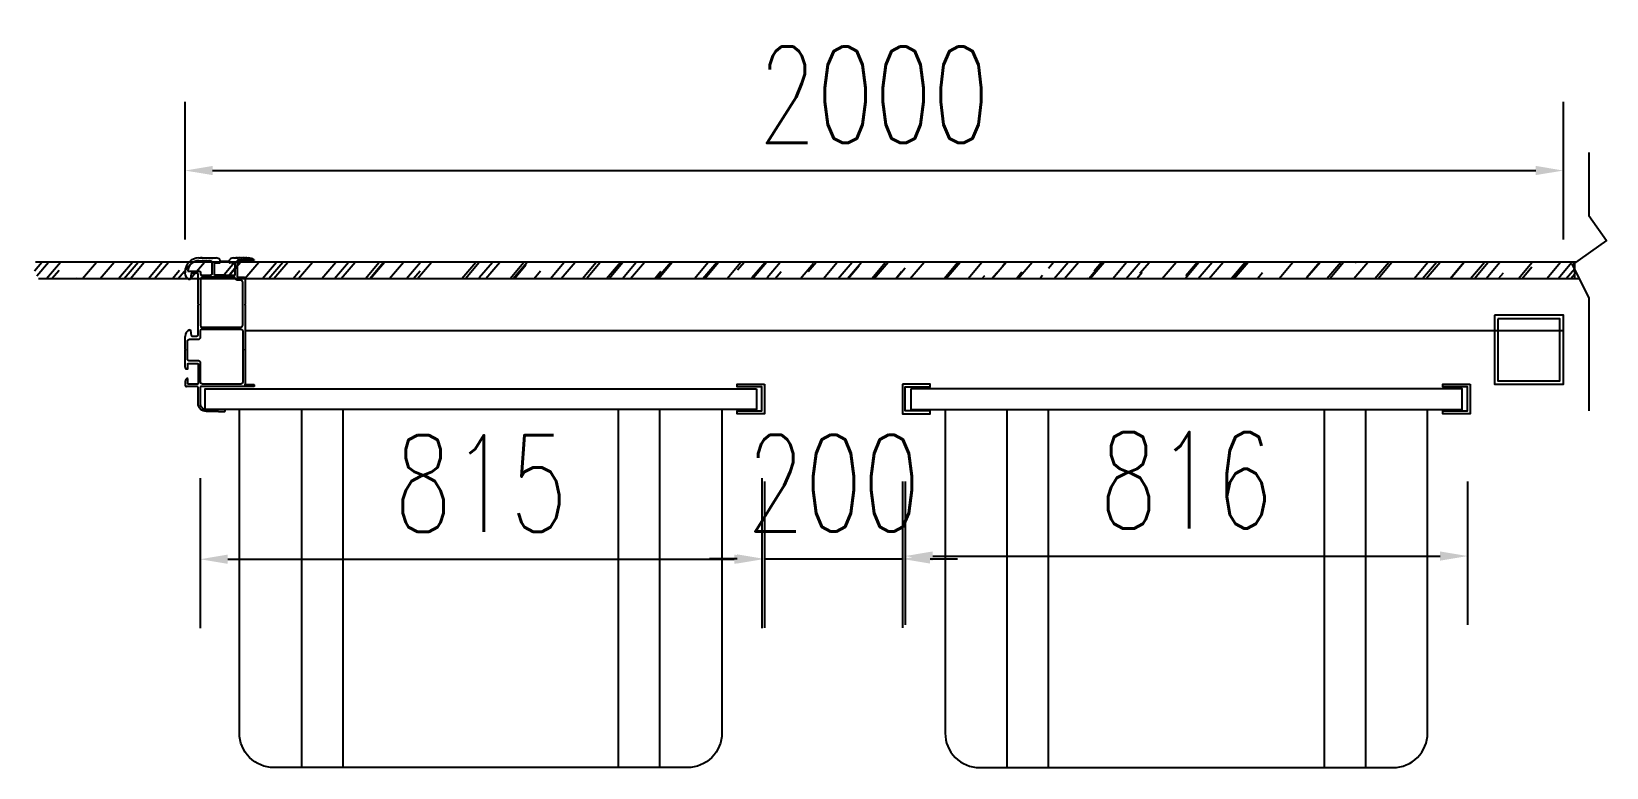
# Model space of a CAD drawing. Extents: x -18540 to 926017, y -610001 to -56924.
# Drawn here: x 7980 to 10265, y -562757 to -561688 of the extents above; entities that cross this region are included whole.
import ezdxf

# ---------------------------------------------------------------- set-up
doc = ezdxf.new("R2010")
doc.units = 0
doc.header["$LTSCALE"] = 10
doc.header["$MEASUREMENT"] = 0
for name, color, linetype in [('W-WOOD_FLOOR木地板', 30, 'Continuous'), ('浮箱U槽', 5, 'Continuous'), ('铝合金', 7, 'Continuous')]:
    doc.layers.add(name, color=color, linetype=linetype)
doc.styles.add('STANDARD_T3', font='simplex.shx', dxfattribs={"width": 0.7, "bigfont": 'gbcbig.shx'})
doc.dimstyles.new('W&&40', dxfattribs={"dimtxt": 140, "dimasz": 40, "dimexe": 100, "dimexo": 120, "dimgap": 40, "dimtad": 1, "dimdec": 0, "dimzin": 0, "dimdsep": 46, "dimtxsty": 'STANDARD_T3', "dimcen": 0.09, "dimclrd": 1, "dimclre": 1, "dimclrt": 7, "dimazin": 2, "dimtfac": 1, "dimtdec": 0, "dimtix": 1, "dimtmove": 2, "dimatfit": 3, "dimfxl": 100, "dimtolj": 1, "dimtzin": 0, "dimarcsym": 0})

# ---------------------------------------------------------------- blocks, each defined once
blk = doc.blocks.new('*D849')
at = {"layer": 'Defpoints', "color": 0, "transparency": 16777216}
for p in [(10202.8, -561889.8), (8202.8, -562201.5), (10202.8, -562209.7)]:
    blk.add_point(p, dxfattribs=at)
at = {"layer": 'W-WOOD_FLOOR木地板', "color": 1, "lineweight": -2, "transparency": 16777216}
for p, q in [((8202.8, -561989.8), (8202.8, -561789.8)), ((10202.8, -561989.8), (10202.8, -561789.8)), ((8242.8, -561889.8), (10162.8, -561889.8))]:
    blk.add_line(p, q, dxfattribs=at)
at = {"layer": 'W-WOOD_FLOOR木地板', "color": 1, "transparency": 16777216}
for points in [[(8242.8, -561883.1), (8242.8, -561896.4), (8202.8, -561889.8)], [(10162.8, -561883.1), (10162.8, -561896.4), (10202.8, -561889.8)]]:
    blk.add_solid(points, dxfattribs=at)
at = {"layer": 'W-WOOD_FLOOR木地板', "color": 7, "transparency": 16777216, "insert": (9202.8, -561779.8), "char_height": 140, "attachment_point": 5, "style": 'STANDARD_T3'}
blk.add_mtext('\\A1;2000', dxfattribs=at)
blk = doc.blocks.new('800')
at = {"color": 5, "lineweight": -3}
for p, q in [((-460, 520), (-460, 0)), ((-400.1, 520), (-400, 0)), ((0, 0), (0, 520)), ((60, 0), (60, 520))]:
    blk.add_line(p, q, dxfattribs=at)
at = {"color": 5}
blk.add_lwpolyline([(200, 550), (200, 520), (150, 520), (-550, 519.9), (-600, 520), (-600, 550)], close=True, dxfattribs=at)
at = {"color": 5, "lineweight": -3}
blk.add_lwpolyline([(150, 520), (150, 50, -0.414214), (100, 0), (-500, 0, -0.414214), (-550, 50), (-550, 520)], format="xyb", dxfattribs=at)
blk = doc.blocks.new('*D850')
at = {"layer": 'Defpoints', "color": 0, "transparency": 16777216}
for p in [(8224.8, -562216.5), (9039.8, -562216.5), (9039.8, -562454.1)]:
    blk.add_point(p, dxfattribs=at)
at = {"layer": '浮箱U槽', "color": 1, "lineweight": -2, "transparency": 16777216}
for p, q in [((8224.8, -562336.5), (8224.8, -562554.1)), ((9039.8, -562336.5), (9039.8, -562554.1)), ((8264.8, -562454.1), (8999.8, -562454.1))]:
    blk.add_line(p, q, dxfattribs=at)
at = {"layer": '浮箱U槽', "color": 1, "transparency": 16777216}
for points in [[(8264.8, -562447.4), (8264.8, -562460.8), (8224.8, -562454.1)], [(8999.8, -562447.4), (8999.8, -562460.8), (9039.8, -562454.1)]]:
    blk.add_solid(points, dxfattribs=at)
at = {"layer": '浮箱U槽', "color": 7, "transparency": 16777216, "insert": (8632.3, -562344.1), "char_height": 140, "attachment_point": 5, "style": 'STANDARD_T3'}
blk.add_mtext('\\A1;815', dxfattribs=at)
blk = doc.blocks.new('*D851')
at = {"layer": 'Defpoints', "color": 0, "transparency": 16777216}
for p in [(9043.8, -562221.4), (9243.8, -562221.4), (9243.8, -562453.7)]:
    blk.add_point(p, dxfattribs=at)
at = {"layer": '浮箱U槽', "color": 1, "lineweight": -2, "transparency": 16777216}
for p, q in [((9043.8, -562341.4), (9043.8, -562553.7)), ((9243.8, -562341.4), (9243.8, -562553.7)), ((9003.8, -562453.7), (8963.8, -562453.7)), ((9043.8, -562453.7), (9243.8, -562453.7)), ((9283.8, -562453.7), (9323.8, -562453.7))]:
    blk.add_line(p, q, dxfattribs=at)
at = {"layer": '浮箱U槽', "color": 1, "transparency": 16777216}
for points in [[(9003.8, -562447), (9003.8, -562460.4), (9043.8, -562453.7)], [(9283.8, -562447), (9283.8, -562460.4), (9243.8, -562453.7)]]:
    blk.add_solid(points, dxfattribs=at)
at = {"layer": '浮箱U槽', "color": 7, "transparency": 16777216, "insert": (9143.8, -562343.7), "char_height": 140, "attachment_point": 5, "style": 'STANDARD_T3'}
blk.add_mtext('\\A1;200', dxfattribs=at)
blk = doc.blocks.new('*D852')
at = {"layer": 'Defpoints', "color": 0, "transparency": 16777216}
for p in [(9247.8, -562221.4), (10063.8, -562221.4), (10063.8, -562449.5)]:
    blk.add_point(p, dxfattribs=at)
at = {"layer": '浮箱U槽', "color": 1, "lineweight": -2, "transparency": 16777216}
for p, q in [((9247.8, -562341.4), (9247.8, -562549.5)), ((10063.8, -562341.4), (10063.8, -562549.5)), ((9287.8, -562449.5), (10023.8, -562449.5))]:
    blk.add_line(p, q, dxfattribs=at)
at = {"layer": '浮箱U槽', "color": 1, "transparency": 16777216}
for points in [[(9287.8, -562442.8), (9287.8, -562456.2), (9247.8, -562449.5)], [(10023.8, -562442.8), (10023.8, -562456.2), (10063.8, -562449.5)]]:
    blk.add_solid(points, dxfattribs=at)
at = {"layer": '浮箱U槽', "color": 7, "transparency": 16777216, "insert": (9655.8, -562339.5), "char_height": 140, "attachment_point": 5, "style": 'STANDARD_T3'}
blk.add_mtext('\\A1;816', dxfattribs=at)

msp = doc.modelspace()

# ---------------------------------------------------------------- hatches: boundary and pattern name
at = {"layer": 'W-WOOD_FLOOR木地板', "true_color": 0xcd6928}
h = msp.add_hatch(dxfattribs=at)
h.set_pattern_fill('木材', color=32, scale=10)
h.set_pattern_definition([(50, (-435560.433, -386356.422), (25.923532, 93.1234154), [600, -80, 200, -40]), (50, (-435507.233, -386336.42), (-66.465069, 3.554523), [120, -13.2, 240, -30]), (50, (-435540.433, -386322.422), (113.1698317, 176.5639521), [320, -56, 160, -40])])
edge = h.paths.add_edge_path()
edge.add_line((7986, -562022.6), (7980, -562026.9))
edge.add_line((7980, -562026.9), (7990.1, -562046.6))
edge.add_line((7990.1, -562046.6), (8217.6, -562046.6))
edge.add_line((8217.6, -562046.6), (8217.6, -562045.2))
edge.add_line((8217.6, -562045.2), (8232.8, -562045.2))
edge.add_arc((8232.8, -562048.2), 3, 31.8682, 90.0017, ccw=False)
edge.add_line((8235.4, -562046.6), (8239.8, -562046.6))
edge.add_arc((8242.3, -562048.2), 3, 90.0017, 148.1318, ccw=False)
edge.add_line((8242.3, -562045.2), (8252.6, -562045.2))
edge.add_line((8252.6, -562045.2), (8252.6, -562046.6))
edge.add_line((8252.6, -562046.6), (8617.6, -562046.6))
edge.add_line((8617.6, -562046.6), (8617.6, -562045.2))
edge.add_line((8617.6, -562045.2), (8632.8, -562045.2))
edge.add_arc((8632.8, -562048.2), 3, 31.8682, 90.0017, ccw=False)
edge.add_line((8635.4, -562046.6), (8639.8, -562046.6))
edge.add_arc((8642.3, -562048.2), 3, 90.0017, 148.1318, ccw=False)
edge.add_line((8642.3, -562045.2), (8652.6, -562045.2))
edge.add_line((8652.6, -562045.2), (8652.6, -562046.6))
edge.add_line((8652.6, -562046.6), (9017.6, -562046.6))
edge.add_line((9017.6, -562046.6), (9017.6, -562045.2))
edge.add_line((9017.6, -562045.2), (9032.8, -562045.2))
edge.add_arc((9032.8, -562048.2), 3, 31.8682, 90.0017, ccw=False)
edge.add_line((9035.4, -562046.6), (9039.8, -562046.6))
edge.add_arc((9042.3, -562048.2), 3, 90.0017, 148.1318, ccw=False)
edge.add_line((9042.3, -562045.2), (9052.6, -562045.2))
edge.add_line((9052.6, -562045.2), (9052.6, -562046.6))
edge.add_line((9052.6, -562046.6), (9417.6, -562046.6))
edge.add_line((9417.6, -562046.6), (9417.6, -562045.2))
edge.add_line((9417.6, -562045.2), (9432.8, -562045.2))
edge.add_arc((9432.8, -562048.2), 3, 31.8682, 90.0017, ccw=False)
edge.add_line((9435.4, -562046.6), (9439.8, -562046.6))
edge.add_arc((9442.3, -562048.2), 3, 90.0017, 148.1318, ccw=False)
edge.add_line((9442.3, -562045.2), (9452.6, -562045.2))
edge.add_line((9452.6, -562045.2), (9452.6, -562046.6))
edge.add_line((9452.6, -562046.6), (9817.6, -562046.6))
edge.add_line((9817.6, -562046.6), (9817.6, -562045.2))
edge.add_line((9817.6, -562045.2), (9832.8, -562045.2))
edge.add_arc((9832.8, -562048.2), 3, 31.8682, 90.0017, ccw=False)
edge.add_line((9835.4, -562046.6), (9839.8, -562046.6))
edge.add_arc((9842.3, -562048.2), 3, 90.0017, 148.1318, ccw=False)
edge.add_line((9842.3, -562045.2), (9852.6, -562045.2))
edge.add_line((9852.6, -562045.2), (9852.6, -562046.6))
edge.add_line((9852.6, -562046.6), (10219.3, -562046.6))
edge.add_line((10219.3, -562046.6), (10219.3, -562022.6))
edge.add_line((10219.3, -562022.6), (7986, -562022.6))

# ---------------------------------------------------------------- linework, layer by layer
at = {"color": 3, "lineweight": -3}
for p, q in [((8238.4, -562017.2), (8238.7, -562016.8)), ((8239.8, -562016.8), (8240.1, -562017.2)), ((8240.4, -562017.2), (8240.7, -562016.8)), ((8242.4, -562017.2), (8242.7, -562016.8)), ((8242.8, -562016.7), (8247.9, -562016.7)), ((8242.8, -562016.7), (8244.6, -562016.7)), ((8253.5, -562019.2), (8253.5, -562023.5)), ((8267.5, -562023.5), (8267.5, -562019.2)), ((8273, -562016.7), (8278.2, -562016.7)), ((8286.6, -562017.2), (8286.3, -562016.8)), ((8288.7, -562017.2), (8288.4, -562016.8)), ((8289.2, -562016.8), (8288.9, -562017.2)), ((8290.7, -562017.2), (8290.4, -562016.8)), ((8293.4, -562016.7), (8295.8, -562016.7)), ((8221.8, -562083.9), (8221.8, -562040.8)), ((8227.4, -562041.8), (8239.9, -562041.8)), ((8290.1, -562046.3), (8290.1, -562083.9)), ((8202.8, -562149.4), (8202.8, -562130.6)), ((8290.1, -562150.6), (8290.1, -562199.9))]:
    msp.add_line(p, q, dxfattribs=at)
at = {"color": 0}
msp.add_line((8253.5, -562021.4), (8267.5, -562021.4), dxfattribs=at)
at = {"color": 1, "lineweight": -3}
msp.add_line((8290.1, -562121.9), (10202.8, -562121.9), dxfattribs=at)
at = {"color": 3, "lineweight": -3}
for points in [[(8222.8, -562016.7, 0.414214), (8202.8, -562036.8), (8202.8, -562038.4)], [(8222.8, -562020.7), (8222.8, -562020.7), (8238.9, -562020.7, -0.414214), (8241.9, -562023.7), (8241.9, -562039.8, -0.414518), (8239.9, -562041.8)], [(8227.6, -562016.7, -0.198912), (8227.7, -562016.8), (8228, -562017.2)], [(8228.3, -562017.2), (8228.6, -562016.8, -0.198912), (8228.8, -562016.7), (8229.6, -562016.7, -0.198912), (8229.7, -562016.8), (8230, -562017.2)], [(8230.3, -562017.2), (8230.6, -562016.8, -0.198912), (8230.8, -562016.7), (8231.6, -562016.7, -0.198912), (8231.7, -562016.8), (8232, -562017.2)], [(8232.3, -562017.2), (8232.6, -562016.8, -0.198912), (8232.8, -562016.7), (8233.6, -562016.7, -0.198912), (8233.8, -562016.8), (8234.1, -562017.2)], [(8234.3, -562017.2), (8234.6, -562016.8, -0.198912), (8234.8, -562016.7), (8235.6, -562016.7, -0.198912), (8235.8, -562016.8), (8236.1, -562017.2)], [(8236.3, -562017.2), (8236.6, -562016.8, -0.198912), (8236.8, -562016.7), (8237.6, -562016.7, -0.198912), (8237.8, -562016.8), (8238.1, -562017.2)], [(8238.7, -562016.8, -0.198912), (8238.8, -562016.7), (8239.6, -562016.7)], [(8240.8, -562016.7), (8241.6, -562016.7, -0.198912), (8241.8, -562016.8), (8242.1, -562017.2)], [(8259.9, -562041.8), (8246.4, -562041.8, -0.414214), (8245.4, -562040.8), (8245.4, -562024.7, -0.414214), (8246.4, -562023.7), (8253.3, -562023.7)], [(8261.1, -562041.8), (8274.5, -562041.8, 0.414214), (8275.6, -562040.8), (8275.6, -562024.7, 0.414214), (8274.5, -562023.7), (8267.7, -562023.7)], [(8278.6, -562017.2), (8278.3, -562016.8, 0.198912), (8278.2, -562016.7), (8276.3, -562016.7)], [(8280.6, -562017.2), (8280.3, -562016.8, 0.198912), (8280.2, -562016.7), (8279.3, -562016.7, 0.198912), (8279.2, -562016.8), (8278.9, -562017.2)], [(8290.1, -562046.3, 0.414214), (8289.1, -562045.3), (8280.1, -562045.3, -0.414214), (8279.1, -562044.3), (8279.1, -562020.7, -0.414214), (8280.1, -562019.7)], [(8303.2, -562019.2), (8303.2, -562019.5, -0.414214), (8303, -562019.7), (8280.1, -562019.7)], [(8282.6, -562017.2), (8282.3, -562016.8, 0.198912), (8282.2, -562016.7), (8281.4, -562016.7, 0.198912), (8281.2, -562016.8), (8280.9, -562017.2)], [(8284.6, -562017.2), (8284.3, -562016.8, 0.198912), (8284.2, -562016.7), (8283.4, -562016.7, 0.198912), (8283.2, -562016.8), (8282.9, -562017.2)], [(8286.2, -562016.7), (8285.4, -562016.7, 0.198912), (8285.2, -562016.8), (8284.9, -562017.2)], [(8288.2, -562016.7), (8287.4, -562016.7, 0.198912), (8287.2, -562016.8), (8286.9, -562017.2)], [(8290.2, -562016.7), (8289.4, -562016.7, 0.198912), (8289.2, -562016.8)], [(8292.7, -562017.2), (8292.4, -562016.8, 0.198912), (8292.2, -562016.7), (8291.4, -562016.7, 0.198912), (8291.2, -562016.8), (8290.9, -562017.2)], [(8293.4, -562016.7, 0.198912), (8293.3, -562016.8), (8293, -562017.2)], [(8206.8, -562035.7), (8206.8, -562035.7), (8223.3, -562035.7, -0.414214), (8225.4, -562037.7), (8225.4, -562039.8, 0.413909), (8227.4, -562041.8)], [(8219.8, -562038.8), (8212.9, -562038.8, 0.362489), (8211.9, -562039.6), (8210.6, -562047)], [(8261.1, -562041.8, 0.198912), (8260.9, -562041.9), (8260.6, -562042.2, -0.414214), (8260.4, -562042.2), (8260, -562041.9, 0.198912), (8259.9, -562041.8)], [(8209.4, -562121.1, -0.403535), (8210.6, -562121.9), (8211.9, -562129.3, 0.362489), (8212.9, -562130.1), (8219.8, -562130.1, 0.414214), (8221.8, -562128.1), (8221.8, -562085.1)], [(8221.8, -562083.9, 0.198912), (8221.9, -562084), (8222.2, -562084.3, -0.414214), (8222.2, -562084.6), (8221.9, -562084.9, 0.198912), (8221.8, -562085.1)], [(8290, -562084), (8289.7, -562084.3, 0.414214), (8289.7, -562084.6), (8290, -562084.9, -0.198912), (8290.1, -562085.1), (8290.1, -562085.1), (8290.1, -562149.4)], [(8290.1, -562121.9), (8290.1, -562199.9, 2.414214), (8290.6, -562200.4), (8302.2, -562200.4, -0.414214), (8303.2, -562201.4), (8303.2, -562202.4, -0.414214), (8302.2, -562203.4)], [(8202.8, -562149.4, 0.198912), (8202.8, -562149.5), (8203.1, -562149.8, -0.414214), (8203.1, -562150.1), (8202.8, -562150.4, 0.198912), (8202.8, -562150.6)], [(8206.8, -562177.6), (8206.8, -562170.8, -0.414214), (8207.8, -562169.8), (8220.8, -562169.8, -0.414214), (8221.8, -562170.8), (8221.8, -562184.3, 0.198912), (8221.9, -562184.4), (8222.2, -562184.7, -0.414214), (8222.2, -562185), (8221.9, -562185.3, 0.198912), (8221.8, -562185.4), (8221.8, -562198.9, -0.414214), (8220.8, -562199.9), (8207.8, -562199.9, -0.414214), (8206.8, -562198.9), (8206.8, -562192.1)], [(8290, -562149.5), (8289.7, -562149.8, 0.414214), (8289.7, -562150.1), (8290, -562150.4)], [(8202.8, -562175.3, 0.414214), (8205.3, -562177.8), (8206.6, -562177.8, 0.414214), (8206.8, -562177.6)], [(8206.8, -562192.1, 0.414214), (8206.6, -562191.9), (8205.3, -562191.9)], [(8202.8, -562197.4), (8202.8, -562201.4, 0.414214), (8204.8, -562203.4)], [(8233.9, -562239.6, -0.414214), (8221.8, -562227.5), (8221.8, -562205.4, 0.414214), (8219.8, -562203.4), (8204.8, -562203.4)], [(8302.2, -562203.4), (8226.9, -562203.4, 0.414214), (8224.8, -562205.4), (8224.8, -562227.5, 0.414214), (8233.9, -562236.6)], [(8250.5, -562239.5), (8250.8, -562239.2, -0.414214), (8251.1, -562239.2), (8251.4, -562239.5, 0.198912), (8251.5, -562239.6), (8260, -562239.6, 0.414214), (8261, -562238.6), (8261, -562237.6, 0.414214), (8260, -562236.6), (8233.9, -562236.6)], [(8250.5, -562239.5, -0.198912), (8250.4, -562239.6), (8233.9, -562239.6)]]:
    msp.add_lwpolyline(points, format="xyb", dxfattribs=at)
for points in [[(8222.8, -562016.7), (8227.6, -562016.7), (8225.2, -562016.7)], [(8202.8, -562175.3), (8202.8, -562164.9), (8202.8, -562150.6)]]:
    msp.add_lwpolyline(points, dxfattribs=at)
for points in [[(8278.6, -562048.8, -0.356394), (8275.6, -562046.4, 0.356394), (8273.6, -562044.8), (8228.4, -562044.8, 0.414214), (8225.4, -562047.8), (8225.4, -562115.1, 0.414214), (8227.4, -562117.1), (8283.6, -562117.1, 0.414214), (8286.6, -562114.1), (8286.6, -562051.8, 0.414214), (8283.6, -562048.8)], [(8286.6, -562196.9, -0.414214), (8283.6, -562199.9), (8228.4, -562199.9, -0.414214), (8225.4, -562196.9), (8225.4, -562169.3, 0.414214), (8222.3, -562166.3), (8209.3, -562166.3, -0.414214), (8206.3, -562163.3), (8206.3, -562137.7, -0.414214), (8209.3, -562134.7), (8222.3, -562134.7, 0.414214), (8225.4, -562131.7), (8225.4, -562122.1, -0.414214), (8227.4, -562120.1), (8283.6, -562120.1, -0.414214), (8286.6, -562123.1)]]:
    msp.add_lwpolyline(points, format="xyb", close=True, dxfattribs=at)
at = {"color": 4}
for points in [[(9043.8, -562199.9), (9043.8, -562242.9), (9003.8, -562242.9), (9003.8, -562238.9), (9039.8, -562238.9), (9039.8, -562203.9), (9003.8, -562203.9), (9003.8, -562199.9)], [(9243.8, -562199.9), (9243.8, -562242.9), (9283.8, -562242.9), (9283.8, -562238.9), (9247.8, -562238.9), (9247.8, -562203.9), (9283.8, -562203.9), (9283.8, -562199.9)], [(10067.8, -562199.9), (10067.8, -562242.9), (10027.8, -562242.9), (10027.8, -562238.9), (10063.8, -562238.9), (10063.8, -562203.9), (10027.8, -562203.9), (10027.8, -562199.9)]]:
    msp.add_lwpolyline(points, close=True, dxfattribs=at)
at = {"color": 3, "lineweight": -3}
for centre, radius, start, end in [((8222.8, -562036.7), 16, 89.8166, 176.4472), ((8228.2, -562017.1), 0.201, 225, 315), ((8230.2, -562017.1), 0.201, 225, 315), ((8232.2, -562017.1), 0.201, 225, 315), ((8234.2, -562017.1), 0.201, 225, 315), ((8236.2, -562017.1), 0.201, 225, 315), ((8238.2, -562017.1), 0.201, 225, 315), ((8239.6, -562016.9), 0.201, 45, 90), ((8240.2, -562017.1), 0.201, 225, 315), ((8240.8, -562016.9), 0.201, 90, 135), ((8242.2, -562017.1), 0.201, 225, 315), ((8242.8, -562016.9), 0.201, 90, 135), ((8248.3, -562023.3), 6.62, 38.3047, 92.8074), ((8253.3, -562023.5), 0.201, 270, 0.2741), ((8272.7, -562023.3), 6.62, 87.1926, 141.6953), ((8267.7, -562023.5), 0.201, 180, 270), ((8278.8, -562017.1), 0.201, 225, 315), ((8280.8, -562017.1), 0.201, 225, 315), ((8282.8, -562017.1), 0.201, 225, 315), ((8284.8, -562017.1), 0.201, 225, 315), ((8286.2, -562016.9), 0.201, 45, 90), ((8286.8, -562017.1), 0.201, 225, 315), ((8288.2, -562016.9), 0.201, 45, 90), ((8288.8, -562017.1), 0.201, 225, 315), ((8290.2, -562016.9), 0.201, 45, 90), ((8290.8, -562017.1), 0.201, 225, 315), ((8292.8, -562017.1), 0.201, 225, 315), ((8295.2, -562030.5), 13.8, 54.8394, 92.3815), ((8212.6, -562038.4), 9.88, 179.7094, 251.9861), ((8209.6, -562046.8), 1, 270, 349.7), ((8219.8, -562040.8), 2.01, 0, 90), ((8289.9, -562083.9), 0.201, 315, 0), ((8212.9, -562130.6), 10.1, 110.0422, 179.7055), ((8289.9, -562149.4), 0.201, 315, 0), ((8289.9, -562150.6), 0.201, 360, 45), ((8209.4, -562197.1), 6.62, 128.3047, 182.8074)]:
    msp.add_arc(centre, radius, start, end, dxfattribs=at)
at = {"layer": 'W-WOOD_FLOOR木地板', "color": 1}
msp.add_lwpolyline([(10239.6, -561863.7), (10239.6, -561955.1), (10265.4, -561991.4), (10215.4, -562026.9), (10239.6, -562074.5), (10239.6, -562238.5)], dxfattribs=at)
at = {"layer": 'W-WOOD_FLOOR木地板'}
for points in [[(10221.4, -562022.6), (7986, -562022.6)], [(10219.3, -562046.6), (10219.3, -562022.6)], [(7990.1, -562046.6), (10225.4, -562046.6)]]:
    msp.add_lwpolyline(points, dxfattribs=at)
at = {"layer": '铝合金', "color": 2}
for points in [[(10102.8, -562099.9), (10102.8, -562199.9), (10202.8, -562199.9), (10202.8, -562099.9)], [(10107.8, -562104.9), (10107.8, -562194.9), (10197.8, -562194.9), (10197.8, -562104.9)]]:
    msp.add_lwpolyline(points, close=True, dxfattribs=at)

# ---------------------------------------------------------------- block references
at = {"layer": '浮箱U槽'}
msp.add_blockref('800', (8831.8, -562756.5), dxfattribs=at)
at = {"layer": '浮箱U槽', "xscale": -1}
msp.add_blockref('800', (9455.8, -562756.5), dxfattribs=at)

# ---------------------------------------------------------------- dimensions: what is measured, and where the dimension line sits
at = {"layer": 'W-WOOD_FLOOR木地板'}
dim = msp.add_linear_dim(base=(10202.8, -561889.8), p1=(8202.8, -562201.5), p2=(10202.8, -562209.7), angle=180, dimstyle='W&&40', override={"dimfxlon": 1}, dxfattribs=at)
dim.commit()
dim.dimension.update_dxf_attribs({"geometry": '*D849', "text_midpoint": (9202.8, -561779.8)})
at = {"layer": '浮箱U槽'}
for base, p1, p2, picture, middle in [((9039.8, -562454.1), (8224.8, -562216.5), (9039.8, -562216.5), '*D850', (8632.3, -562344.1)), ((9243.8, -562453.7), (9043.8, -562221.4), (9243.8, -562221.4), '*D851', (9143.8, -562343.7)), ((10063.8, -562449.5), (9247.8, -562221.4), (10063.8, -562221.4), '*D852', (9655.8, -562339.5))]:
    dim = msp.add_linear_dim(base=base, p1=p1, p2=p2, dimstyle='W&&40', dxfattribs=at)
    dim.commit()
    dim.dimension.update_dxf_attribs({"geometry": picture, "text_midpoint": middle})

doc.saveas('drawing.dxf')
